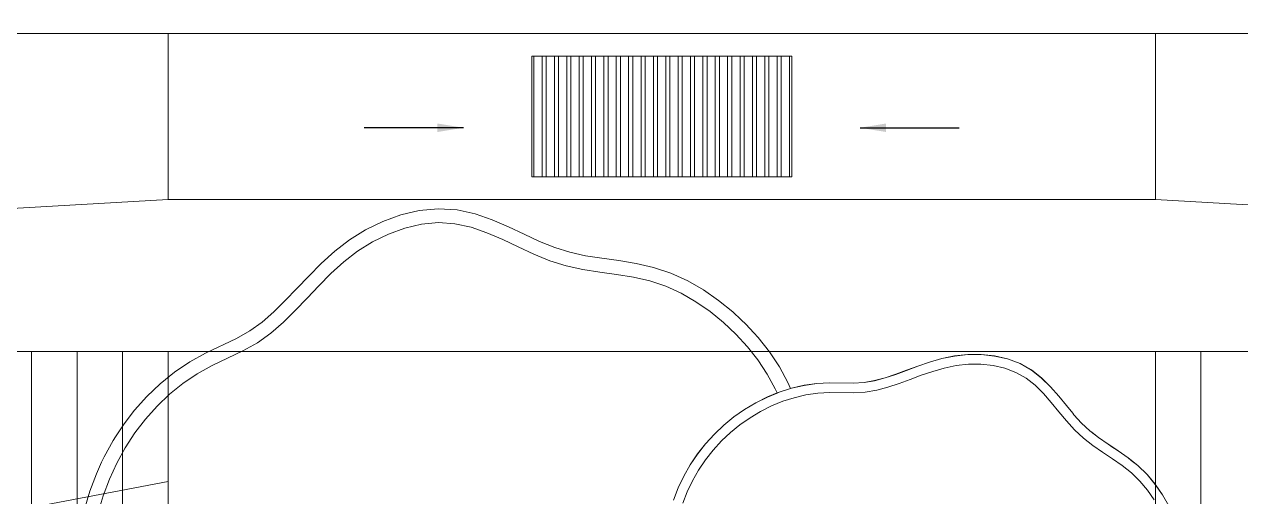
# Model space of a CAD drawing. Header units: millimetres. Extents: x 930469 to 1523124, y -120375 to 411163.
# Drawn here: x 1421511 to 1430874, y -38756 to -35117 of the extents above; entities that cross this region are included whole.
import ezdxf

# ---------------------------------------------------------------- set-up
doc = ezdxf.new("R2010")
doc.units = ezdxf.units.MM
doc.linetypes.add('CENTER', pattern=[3, 1.5, -0.5, 0.5, -0.5])
doc.linetypes.add('HIDDEN', pattern=[0.75, 0.5, -0.25])
doc.layers.get('0').update_dxf_attribs({"color": 8, "lineweight": 0})
for name, color, linetype, lineweight in [('A-HATCH', 8, 'Continuous', 0), ('A-NET KHUAT', 8, 'HIDDEN', 0), ('A-NET THAY', 8, 'Continuous', 0), ('A-TRUC', 8, 'CENTER', 0), ('A1-KÝ HIỆU', 8, 'Continuous', 0), ('xr', 8, 'Continuous', 0)]:
    doc.layers.add(name, color=color, linetype=linetype, lineweight=lineweight)
doc.styles.add('uv-abc', font='uv-abc.shx', dxfattribs={"width": 0.85})
doc.dimstyles.new('CNC-Dim-100', dxfattribs={"dimscale": 0, "dimtxt": 250, "dimasz": 100, "dimexe": 1, "dimexo": 0, "dimgap": 50, "dimtad": 1, "dimdec": 0, "dimdsep": 46, "dimtxsty": 'uv-abc', "dimblk": 'ARCHTICK', "dimcen": 0.025, "dimdle": 100, "dimclrd": 1, "dimclre": 1, "dimclrt": 7, "dimadec": 0, "dimazin": 0, "dimtfac": 0.00072, "dimtdec": 0, "dimtix": 1, "dimtmove": 2, "dimatfit": 3, "dimfxl": 1, "dimtolj": 1, "dimarcsym": 0})

# ---------------------------------------------------------------- blocks, each defined once
blk = doc.blocks.new('zzz')
at = {"layer": 'xr', "ltscale": 3}
for p, q in [((1239807, 26819), (1239531, 26901)), ((1240077, 26718), (1239807, 26819)), ((1239738, 26614), (1239477, 26691)), ((1239993, 26518), (1239738, 26614)), ((1240077, 26718), (1240252, 26637)), ((1240338, 26597), (1240252, 26637)), ((1240589, 26458), (1240338, 26597)), ((1239993, 26518), (1240240, 26404)), ((1240477, 26273), (1240240, 26404)), ((1240589, 26458), (1240643, 26423)), ((1240829, 26302), (1240643, 26423)), ((1240704, 26125), (1240477, 26273)), ((1240968, 26195), (1240829, 26302)), ((1240917, 25962), (1240704, 26125)), ((1241055, 26129), (1240968, 26195)), ((1241267, 25940), (1241055, 26129)), ((1240917, 25962), (1241117, 25784)), ((1241267, 25940), (1241463, 25735)), ((1241300, 25592), (1241117, 25784)), ((1241641, 25515), (1241463, 25735)), ((1241300, 25592), (1241467, 25386)), ((1241799, 25281), (1241641, 25515)), ((1241615, 25167), (1241467, 25386)), ((1241799, 25281), (1241935, 25036)), ((1241743, 24937), (1241615, 25167)), ((1241969, 24463), (1241743, 24937)), ((1242160, 24563), (1241935, 25036)), ((1242277, 24356), (1242160, 24563)), ((1242095, 24239), (1241969, 24463)), ((1242413, 24167), (1242277, 24356)), ((1242095, 24239), (1242244, 24032)), ((1242570, 23986), (1242413, 24167)), ((1242412, 23839), (1242244, 24032)), ((1242570, 23986), (1242743, 23809)), ((1242593, 23655), (1242412, 23839)), ((1242929, 23631), (1242743, 23809)), ((1242782, 23474), (1242593, 23655)), ((1243122, 23449), (1242929, 23631)), ((1242973, 23293), (1242782, 23474)), ((1243315, 23256), (1243122, 23449)), ((1242973, 23293), (1243160, 23107)), ((1243503, 23049), (1243315, 23256)), ((1243339, 22909), (1243160, 23107)), ((1243678, 22821), (1243503, 23049)), ((1243339, 22909), (1243503, 22697)), ((1243647, 22467), (1243503, 22697)), ((1243833, 22573), (1243678, 22821)), ((1243964, 22308), (1243833, 22573)), ((1243767, 22223), (1243647, 22467)), ((1244065, 22031), (1243964, 22308)), ((1243767, 22223), (1243859, 21969)), ((1243920, 21711), (1243859, 21969)), ((1244132, 21746), (1244065, 22031)), ((1244159, 21455), (1244132, 21746)), ((1243944, 21452), (1243920, 21711)), ((1243928, 21197), (1243944, 21452)), ((1244141, 21166), (1244159, 21455)), ((1243873, 20949), (1243928, 21197)), ((1244079, 20889), (1244141, 21166)), ((1243788, 20705), (1243873, 20949)), ((1243988, 20626), (1244079, 20889)), ((1243684, 20463), (1243788, 20705)), ((1243879, 20374), (1243988, 20626)), ((1243571, 20223), (1243684, 20463)), ((1243765, 20131), (1243879, 20374)), ((1243459, 19981), (1243571, 20223)), ((1243655, 19894), (1243765, 20131)), ((1243358, 19735), (1243459, 19981)), ((1243560, 19661), (1243655, 19894)), ((1243280, 19484), (1243358, 19735)), ((1243487, 19429), (1243560, 19661)), ((1243224, 19228), (1243280, 19484)), ((1243435, 19188), (1243487, 19429)), ((1243183, 18969), (1243224, 19228)), ((1243396, 18936), (1243435, 19188)), ((1243147, 18709), (1243183, 18969)), ((1243359, 18676), (1243396, 18936)), ((1243105, 18451), (1243147, 18709)), ((1243316, 18409), (1243359, 18676)), ((1243048, 18198), (1243105, 18451)), ((1243255, 18139), (1243316, 18409)), ((1242966, 17952), (1243048, 18198)), ((1243166, 17872), (1243255, 18139)), ((1239670, 17832), (1239857, 17761)), ((1239858, 17761), (1239671, 17831)), ((1242858, 17714), (1242966, 17952)), ((1243049, 17615), (1243166, 17872)), ((1239798, 17621), (1239623, 17688)), ((1239969, 17541), (1239798, 17621)), ((1239857, 17761), (1240038, 17676)), ((1240039, 17675), (1239858, 17761)), ((1240038, 17676), (1240213, 17576)), ((1240214, 17576), (1240039, 17675)), ((1242727, 17487), (1242858, 17714)), ((1243049, 17615), (1242908, 17370)), ((1240133, 17447), (1239969, 17541)), ((1240291, 17341), (1240133, 17447)), ((1240380, 17464), (1240213, 17576)), ((1240381, 17464), (1240214, 17576)), ((1240538, 17339), (1240380, 17464)), ((1240539, 17339), (1240381, 17464)), ((1242727, 17487), (1242575, 17270)), ((1240440, 17224), (1240291, 17341)), ((1240687, 17203), (1240538, 17339)), ((1240688, 17203), (1240539, 17339)), ((1242407, 17065), (1242575, 17270)), ((1242747, 17139), (1242908, 17370)), ((1240581, 17095), (1240440, 17224)), ((1240711, 16957), (1240581, 17095)), ((1240825, 17057), (1240687, 17203)), ((1240826, 17057), (1240688, 17203)), ((1240825, 17057), (1240952, 16902)), ((1240953, 16902), (1240826, 17057)), ((1242407, 17065), (1242226, 16872)), ((1242747, 17139), (1242569, 16922)), ((1240711, 16957), (1240832, 16810)), ((1241067, 16738), (1240952, 16902)), ((1241068, 16738), (1240953, 16902)), ((1242033, 16694), (1242226, 16872)), ((1242449, 16794), (1242569, 16922)), ((1240940, 16655), (1240832, 16810)), ((1241169, 16567), (1241067, 16738)), ((1241171, 16566), (1241068, 16738)), ((1241829, 16533), (1242033, 16694)), ((1242249, 16599), (1242378, 16719)), ((1242378, 16719), (1242449, 16794)), ((1241037, 16493), (1240940, 16655)), ((1241121, 16325), (1241037, 16493)), ((1241169, 16567), (1241258, 16388)), ((1241260, 16388), (1241171, 16566)), ((1241829, 16533), (1241611, 16390)), ((1241955, 16357), (1242173, 16530)), ((1242173, 16530), (1242249, 16599)), ((1241121, 16325), (1241192, 16152)), ((1241320, 16237), (1241258, 16388)), ((1241321, 16238), (1241260, 16388)), ((1241611, 16390), (1241382, 16267)), ((1241955, 16357), (1241722, 16204)), ((1241248, 15975), (1241192, 16152)), ((1241320, 16237), (1241321, 16238)), ((1241333, 16205), (1241320, 16237)), ((1241321, 16238), (1241382, 16267)), ((1241335, 16205), (1241321, 16238)), ((1241333, 16205), (1241389, 16031)), ((1241335, 16205), (1241390, 16031)), ((1241480, 16073), (1241722, 16204)), ((1241248, 15975), (1241290, 15795)), ((1241389, 16031), (1241390, 16031)), ((1241393, 16016), (1241389, 16031)), ((1241480, 16073), (1241390, 16031)), ((1241395, 16016), (1241390, 16031)), ((1241438, 15823), (1241393, 16016)), ((1241439, 15823), (1241395, 16016)), ((1241316, 15612), (1241290, 15795)), ((1241466, 15628), (1241438, 15823)), ((1241467, 15628), (1241439, 15823)), ((1241326, 15428), (1241316, 15612)), ((1241466, 15628), (1241476, 15432)), ((1241467, 15628), (1241477, 15432)), ((1241323, 15061), (1241326, 15428)), ((1241473, 15066), (1241476, 15432)), ((1241474, 15065), (1241477, 15432)), ((1241333, 14881), (1241323, 15061)), ((1241473, 15066), (1241482, 14899)), ((1241484, 14899), (1241474, 15065)), ((1241333, 14881), (1241363, 14705)), ((1241510, 14739), (1241482, 14899)), ((1241511, 14739), (1241484, 14899)), ((1241409, 14533), (1241363, 14705)), ((1241553, 14577), (1241510, 14739)), ((1241554, 14577), (1241511, 14739)), ((1241466, 14361), (1241409, 14533)), ((1241607, 14413), (1241553, 14577)), ((1241554, 14577), (1241609, 14413)), ((1241529, 14190), (1241466, 14361)), ((1241669, 14244), (1241607, 14413)), ((1241671, 14244), (1241609, 14413)), ((1241669, 14244), (1241734, 14071)), ((1241735, 14071), (1241671, 14244)), ((1241593, 14018), (1241529, 14190)), ((1241796, 13891), (1241734, 14071)), ((1241797, 13890), (1241735, 14071)), ((1241593, 14018), (1241653, 13843)), ((1241849, 13703), (1241796, 13891)), ((1241851, 13703), (1241797, 13890)), ((1241705, 13665), (1241653, 13843)), ((1241889, 13506), (1241849, 13703)), ((1241891, 13506), (1241851, 13703)), ((1241705, 13665), (1241742, 13481)), ((1241911, 13302), (1241889, 13506)), ((1241912, 13302), (1241891, 13506)), ((1241762, 13292), (1241742, 13481)), ((1241911, 13096), (1241911, 13302)), ((1241913, 13096), (1241912, 13302)), ((1241763, 13102), (1241762, 13292)), ((1241763, 13102), (1241743, 12914)), ((1241890, 12890), (1241911, 13096)), ((1241891, 12890), (1241913, 13096)), ((1241702, 12732), (1241743, 12914)), ((1241845, 12690), (1241890, 12890)), ((1241846, 12690), (1241891, 12890)), ((1241551, 12406), (1241638, 12562)), ((1241638, 12562), (1241702, 12732)), ((1241773, 12499), (1241845, 12690)), ((1241775, 12499), (1241846, 12690)), ((1241441, 12266), (1241551, 12406)), ((1241674, 12322), (1241773, 12499)), ((1241675, 12322), (1241775, 12499)), ((1241314, 12138), (1241441, 12266)), ((1241551, 12166), (1241674, 12322)), ((1241553, 12166), (1241675, 12322)), ((1241032, 11901), (1241176, 12018)), ((1241176, 12018), (1241314, 12138)), ((1241270, 11902), (1241414, 12028)), ((1241271, 11902), (1241415, 12028)), ((1241414, 12028), (1241551, 12166)), ((1241415, 12028), (1241553, 12166)), ((1240889, 11782), (1241032, 11901)), ((1241125, 11784), (1241270, 11902)), ((1241126, 11784), (1241271, 11902)), ((1240626, 11524), (1240751, 11658)), ((1240751, 11658), (1240889, 11782)), ((1240854, 11550), (1240984, 11668)), ((1240856, 11550), (1240986, 11668)), ((1240984, 11668), (1241007, 11687)), ((1240986, 11668), (1241009, 11687)), ((1241007, 11687), (1241125, 11784)), ((1241007, 11687), (1241009, 11687)), ((1241009, 11687), (1241126, 11784)), ((1240513, 11379), (1240626, 11524)), ((1240633, 11290), (1240738, 11426)), ((1240709, 11387), (1240739, 11426)), ((1240738, 11426), (1240854, 11550)), ((1240739, 11426), (1240856, 11550)), ((1240409, 11228), (1240513, 11379)), ((1240531, 11143), (1240633, 11290)), ((1240533, 11143), (1240634, 11290)), ((1240634, 11290), (1240709, 11387)), ((1240202, 10926), (1240307, 11076)), ((1240307, 11076), (1240409, 11228)), ((1240429, 10990), (1240493, 11087)), ((1240430, 10990), (1240495, 11087)), ((1240493, 11087), (1240531, 11143)), ((1240493, 11087), (1240495, 11087)), ((1240495, 11087), (1240533, 11143)), ((1240090, 10784), (1240202, 10926)), ((1240321, 10836), (1240429, 10990)), ((1240322, 10836), (1240430, 10990)), ((1239964, 10653), (1240090, 10784)), ((1240065, 10542), (1240201, 10684)), ((1240066, 10542), (1240202, 10684)), ((1240201, 10684), (1240282, 10787)), ((1240202, 10684), (1240284, 10787)), ((1240282, 10787), (1240321, 10836)), ((1240282, 10787), (1240284, 10787)), ((1240284, 10787), (1240322, 10836)), ((1239673, 10433), (1239824, 10537)), ((1239824, 10537), (1239964, 10653)), ((1239913, 10416), (1240065, 10542)), ((1239914, 10416), (1240000, 10487)), ((1240000, 10487), (1240066, 10542)), ((1239580, 10208), (1239751, 10305)), ((1239581, 10208), (1239752, 10305)), ((1239751, 10305), (1239913, 10416)), ((1239914, 10416), (1239752, 10305))]:
    blk.add_line(p, q, dxfattribs=at)
blk = doc.blocks.new('_ArchTick')
at = {"const_width": 0.15}
blk.add_lwpolyline([(-0.5, -0.5), (0.5, 0.5)], dxfattribs=at)

msp = doc.modelspace()

# ---------------------------------------------------------------- hatches: boundary and pattern name
at = {"layer": 'A-HATCH', "ltscale": 3}
h = msp.add_hatch(dxfattribs=at)
h.set_pattern_fill('ANSI32', color=256, scale=10, angle=45)
h.set_pattern_definition([(90, (382032.295, -39047.4), (-95.25, 0), []), (90, (382064.045, -39015.65), (-95.25, 0), [])])
h.paths.add_polyline_path([(1427417.7, -36292.4), (1427417.7, -35362.4), (1425417.7, -35362.4), (1425417.7, -36292.4)])

# ---------------------------------------------------------------- linework, layer by layer
at = {"layer": 'A-NET THAY', "ltscale": 3}
for p, q in [((1421567.7, -45237.4), (1421567.7, -37637.4)), ((1421917.7, -45237.4), (1421917.7, -37637.4)), ((1422267.7, -45237.4), (1422267.7, -37637.4)), ((1422617.7, -45237.4), (1422617.7, -37637.4)), ((1430217.7, -45237.4), (1430217.7, -37637.4)), ((1430567.7, -45237.4), (1430567.7, -37637.4))]:
    msp.add_line(p, q, dxfattribs=at)
for points in [[(1398817.7, -32687.4), (1478017.7, -32687.4), (1478017.7, -50187.4), (1463517.7, -50187.4), (1463517.7, -47687.4), (1475517.7, -47687.4), (1475517.7, -35187.4), (1401317.7, -35187.4), (1401317.7, -50187.4), (1398817.7, -50187.4)], [(1427417.7, -35362.4), (1427417.7, -36292.4), (1425417.7, -36292.4), (1425417.7, -35362.4)], [(1410467.7, -37637.4), (1442367.7, -37637.4), (1442367.7, -37167.4), (1430217.7, -36467.4), (1422617.7, -36467.4), (1410467.7, -37167.4)], [(1413617.7, -37937.4), (1413617.7, -37637.4), (1415017.7, -37637.4), (1417367.7, -38837.4), (1421217.7, -37637.4), (1422617.7, -37637.4), (1422617.7, -38637.4), (1417367.7, -39637.4)], [(1422617.7, -45237.4), (1430217.7, -45237.4), (1430217.7, -37637.4), (1422617.7, -37637.4)]]:
    msp.add_lwpolyline(points, close=True, dxfattribs=at)
for points in [[(1422617.7, -36467.4), (1422617.7, -35187.4)], [(1430217.7, -36467.4), (1430217.7, -35187.4)]]:
    msp.add_lwpolyline(points, dxfattribs=at)
at = {"layer": 'A-TRUC', "ltscale": 100}
msp.add_lwpolyline([(1391657, -35187.4), (1482799.2, -35187.4)], dxfattribs=at)

# ---------------------------------------------------------------- block references
at = {"layer": 'A-NET KHUAT', "xscale": 0.5, "yscale": 0.5, "zscale": 0.5, "rotation": 90}
msp.add_blockref('zzz', (1435424.7, -658616.9), dxfattribs=at)

# ---------------------------------------------------------------- leaders
at = {"layer": 'A1-KÝ HIỆU', "ltscale": 3}
for points in [[(1424890.8, -35913.9), (1424128.2, -35913.9)], [(1427944.7, -35913.9), (1428707.3, -35913.9)]]:
    msp.add_leader(points, dimstyle='CNC-Dim-100', override={"dimscale": 1, "dimasz": 200, "dimtad": 0}, dxfattribs=at)

doc.saveas('drawing.dxf')
